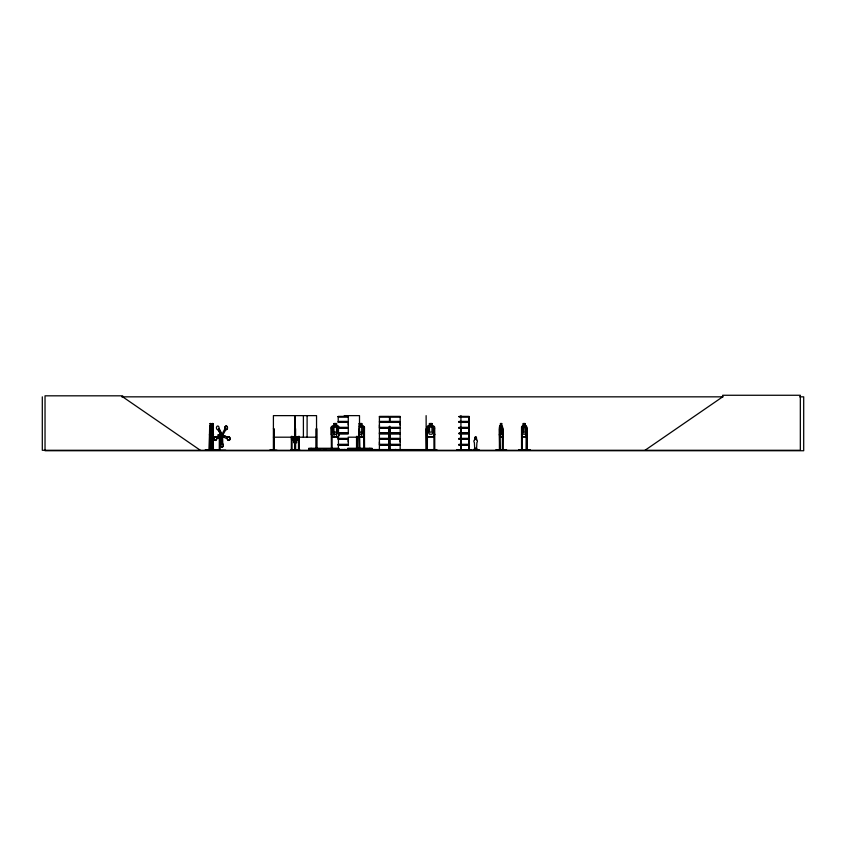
<?xml version="1.0" encoding="UTF-8"?>
<svg xmlns="http://www.w3.org/2000/svg" width="846" height="846" viewBox="0 0 846 846"><rect width="100%" height="100%" fill="white"/><g stroke="black" fill="none" stroke-linecap="round" stroke-linejoin="round"><path stroke-width="1.27" d="M221.567 436.303L221.398 443.738A1.798 1.311 -90 0 0 221.049 446.445A1.798 1.311 -90 0 0 223.069 446.445A1.798 1.311 -90 0 0 222.72 443.738L222.403 436.303M348.277 441.824L348.277 439.338L338.21 439.338M348.277 424.861L348.277 422.387L338.21 422.387M389.498 444.298L379.41 444.298L379.42 441.824M389.498 427.336L379.41 427.336L379.42 424.861M400.158 441.824L400.158 439.338L390.08 439.338M400.158 424.861L400.158 422.387L390.08 422.387M459.04 439.338L469.118 439.338L469.107 444.298L459.04 444.298M459.04 422.387L469.118 422.387L469.107 427.336L459.04 427.336M422.217 449.882L433.818 449.723M457.03 449.882L472.311 450.284L457.03 449.839L465.12 450.178M216.481 438.746L216.47 438.989A1.798 1.311 -90 0 1 214.683 440.29A1.798 1.311 -90 0 1 214.059 437.668A1.798 1.311 -90 0 1 216.058 437.287L221.441 435.204L221.747 436.483L216.618 438.989A1.798 1.311 -90 0 1 214.842 440.29A1.798 1.311 -90 0 1 214.218 437.668A1.798 1.311 -90 0 1 216.216 437.287M213.213 436.864L213.509 434.231M205.25 450.273L225.692 450.284M213.213 450.178L212.811 423.518M475.272 448.655L475.706 448.412M338.104 433.226L348.298 433.374M379.389 433.12L389.509 433.321M389.498 445.292L379.41 445.292L379.389 450.273M213.181 432.095L212.304 434.22L212.304 426.257M502.302 436.864L502.767 434.231M347.008 450.273L332.129 449.723M495.809 449.882L506.585 449.882M502.979 450.273L502.989 428.732L502.429 428.732L502.387 450.284M209.734 426.173L209.448 450.273M209.745 426.257L209.628 450.284L209.671 449.501L209.11 450.284L209.618 428.732M211.489 450.284L211.87 426.173M269.959 449.882L277.012 450.284M291.331 450.273L291.394 436.335M521.538 434.231L522.141 436.864L526.244 436.864L526.72 427.145L526.138 426.257M526.244 436.864L526.772 434.231M222.223 436.483L222.678 435.204L227.912 437.276A1.798 1.311 -90 0 1 229.901 437.668A1.798 1.311 -90 0 1 229.277 440.28A1.798 1.311 -90 0 1 227.5 438.989L222.382 436.483M530.04 450.22L518.545 449.85L529.987 450.284M210.168 426.257L209.871 432.095L210.739 434.22L210.675 423.518L210.062 423.518L210.083 426.257M338.865 435.066L338.273 436.779L332.171 436.779L331.378 434.22M338.337 436.864L338.939 435.108M359.233 448.2L359.169 423.518L361.824 423.518L361.824 426.173L363.537 426.173L364.467 427.103L364.383 434.22L363.494 436.779L358.619 436.779M364.467 434.231L363.558 436.864L358.577 436.864M434.633 434.22L433.744 436.779L427.642 436.779L426.849 434.22L426.849 427.156M434.717 434.231L433.808 436.864L427.579 436.864L426.754 434.231M386.971 449.882L398.159 450.231M499.785 426.173L499.69 436.864L502.387 436.864M379.315 450.157L400.179 450.072L400.169 445.292L390.08 445.292M290.876 449.882L298.68 449.871M291.595 450.22L291.479 449.501M331.198 450.178L331.23 449.501L436.79 449.617L436.79 450.284M426.215 450.231L426.12 415.629M426.553 450.22L426.49 449.501M221.969 434.601L218.945 428.552A1.798 1.311 -90 0 0 218.067 426.077A1.798 1.311 -90 0 0 216.439 427.695A1.798 1.311 -90 0 0 217.887 429.609L221.324 435.394L218.056 429.557M221.166 435.394L222.117 434.601L219.103 428.552M225.903 429.546L222.593 435.479L221.8 434.696L225.015 428.552A1.798 1.311 -90 0 1 225.893 426.077A1.798 1.311 -90 0 1 227.532 427.695A1.798 1.311 -90 0 1 226.083 429.609L225.903 429.546A1.798 1.311 -90 0 0 227.373 427.695A1.798 1.311 -90 0 0 225.745 426.077A1.798 1.311 -90 0 0 224.856 428.552L225.11 428.753M294.345 437.033C291.236 440.089 295.497 439.687 295.455 436.726C295.444 439.677 299.547 440.089 296.512 437.044M521.559 450.284L521.538 427.114L522.162 426.173L523.346 426.173M521.728 450.284L521.665 427.156L522.183 426.257L526.201 426.257M222.678 435.204L227.754 437.276A1.798 1.311 -90 0 1 229.752 437.668A1.798 1.311 -90 0 1 229.129 440.28A1.798 1.311 -90 0 1 227.352 438.989L227.489 438.746M500.504 426.257L499.944 432.095L500.504 434.22L501.541 434.22L502.09 432.095L501.541 423.603M475.018 437.139L474.743 439.719A1.798 1.766 -90 0 0 474.373 442.543L474.765 449.469M389.816 426.173L389.033 427.114L389.065 450.284M462.699 450.273L462.794 450.262M471.708 450.051L471.582 450.273M299.378 439.18L298.532 440.121L292.378 440.121L291.447 439.19L291.542 436.79M338.337 436.864L332.108 436.864L331.283 434.231L331.283 427.114L332.129 426.173L334.033 426.173M331.378 427.156L332.171 426.257L338.273 426.257L339.151 427.145M474.606 449.861L474.13 449.11L473.982 450.273M474.469 450.284L479.513 450.157M476.562 450.262L476.848 449.11M476.626 450.273L476.457 450.273M477.186 450.284L476.943 450.284M479.164 450.273L474.331 449.861M645.012 450.284L722.674 396.837L722.674 395.262L800.327 395.262L800.327 450.284L42.3 450.284L42.3 396.837M334.033 426.257L332.7 427.145L332.7 432.095L334.033 434.22L336.507 434.22L337.829 432.095L337.829 427.145L336.507 426.257M221.567 443.642L221.25 443.738A1.798 1.311 -90 0 0 220.901 446.445A1.798 1.311 -90 0 0 222.921 446.445A1.798 1.311 -90 0 0 222.561 443.738M221.441 435.204L216.333 437.467M475.399 436.906L476.087 436.991M121.697 396.837L723.076 396.837M799.734 396.837L803.7 396.837L803.7 450.738L45.028 450.738L45.028 395.822L122.691 395.822L122.691 396.837L200.343 450.284M344.248 415.629L359.497 415.629L359.497 448.2M338.199 416.412L348.298 416.412M379.399 416.412L389.509 416.412M390.069 416.412L400.179 416.412M459.029 416.412L469.128 416.412M338.199 416.602L348.298 416.592L348.277 421.393L338.21 421.393L338.21 416.613M459.029 416.602L469.128 416.613L469.118 421.393L459.04 421.393M338.22 416.909L348.277 416.909M379.42 416.909L389.488 416.909M390.091 416.909L400.158 416.909M459.05 416.909L469.107 416.909L469.107 421.393M389.498 421.393L379.41 421.393L379.41 416.613L389.509 416.592L389.488 421.393M338.136 421.731L348.362 421.731M379.346 421.731L389.572 421.731M390.006 421.731L400.232 421.731M458.966 421.731L469.192 421.731M338.136 422.038L348.362 422.038M379.346 422.038L389.572 422.038M390.006 422.038L400.232 422.038M458.966 422.038L469.192 422.038M389.498 422.387L379.41 422.387L379.41 427.336M501.657 423.518L500.462 423.518L500.462 426.173M210.083 423.603L210.739 423.603M212.219 423.603L212.875 423.603M334.022 423.603L336.507 423.603L336.507 436.864M359.254 423.603L361.728 423.603L361.728 436.864M431.978 423.603L429.504 423.603L429.504 426.257L428.171 427.145L428.171 432.095L429.504 434.22L431.978 434.22L433.3 432.095L433.3 427.145L431.978 426.257L432.063 423.518L429.408 423.518L429.408 426.173L427.6 426.173L426.754 427.114L426.796 450.284M500.504 423.603L501.615 423.603M523.346 423.603L525.038 423.603M210.643 424.047L210.643 424.935M212.769 424.047L212.769 424.935M210.675 426.173L211.352 427.145L211.331 450.284M338.305 426.173L336.507 426.173L336.592 423.518L333.937 423.518L334.033 436.864M432.063 426.173L433.776 426.173L434.717 427.103L434.77 449.882M500.546 426.173L499.7 426.173L499.383 427.156L499.415 450.273M501.572 426.173L502.736 427.145L502.64 450.284M525.028 426.173L526.223 426.173M209.66 426.257L211.151 426.257M211.796 426.257L213.287 426.257M359.254 426.257L363.494 426.257L364.383 427.145L364.563 449.85M427.642 426.257L433.744 426.257M499.722 426.257L502.355 426.257M211.585 427.114L211.764 450.284L211.807 449.501L210.76 449.501M334.033 427.145L336.507 427.145M359.254 427.145L361.728 427.145M338.21 427.336L348.288 427.336L348.288 422.387M390.08 427.336L400.169 427.336L400.169 422.387M338.136 427.685L348.362 427.685M379.346 427.685L389.572 427.685M390.006 427.685L400.232 427.685M458.966 427.685L469.192 427.685M338.136 427.991L348.362 427.991M379.346 427.991L389.572 427.991M390.006 427.991L400.232 427.991M458.966 427.991L469.192 427.991M338.21 428.34L348.288 428.34L348.288 433.11L338.199 433.11M389.498 428.34L379.41 428.34L379.41 433.11L389.509 433.12M390.08 428.34L400.169 428.34L400.169 433.11L390.091 432.983M459.04 428.34L469.118 428.34L469.118 433.11L459.029 433.11L469.107 432.983L469.107 428.34M210.992 428.732L211.743 428.732M273.417 428.732L274.019 428.732L274.062 450.284M331.315 428.732L332.044 428.732L332.129 450.284M359.233 428.732L359.698 448.2M364.457 428.732L363.727 428.732L363.812 450.284M389.044 428.732L389.816 428.732L389.89 450.284M426.12 428.732L426.395 450.284M426.712 428.732L427.442 428.732L427.357 450.284M434.633 428.732L433.892 428.732L433.977 450.284M460.933 428.732L461.207 450.284M499.415 428.732L499.753 450.284M521.57 428.732L522.268 428.732M212.875 432.095L212.304 432.095L212.304 427.145L212.875 427.145L212.938 450.284M334.033 432.095L336.507 432.095M359.254 432.095L361.728 432.095M338.22 432.983L348.277 432.983M379.42 432.983L389.488 432.983M400.179 433.12L389.985 433.247L400.179 433.374M459.029 433.374L469.128 433.374M338.199 433.575L348.298 433.554M389.509 433.554L379.399 433.543L379.42 438.344L389.498 438.344M390.069 433.575L400.179 433.575L400.158 438.344L390.08 438.344M459.029 433.554L469.128 433.554L469.118 438.344L459.04 438.344M338.22 433.861L348.277 433.861M379.42 433.861L389.488 433.861M390.091 433.861L400.158 433.861M459.05 433.861L469.107 433.861L469.107 438.344M209.459 434.231L209.734 436.864M211.289 434.231L211.077 436.864L209.649 436.864M211.585 434.231L211.86 436.864M359.254 434.22L361.728 434.22L363.061 432.095L363.061 427.145L361.728 426.257M389.033 434.231L389.742 436.864M499.352 434.231L499.775 436.864M221.525 434.675L217.982 434.675L217.982 436.589M221.747 436.483L221.282 435.204M209.66 436.779L211.151 436.779M211.796 436.779L213.287 436.779M499.722 436.779L502.355 436.779M526.201 436.779L522.119 436.779L521.665 434.22M211.775 436.864L213.298 436.864M218.162 437.149L216.322 437.149L216.322 436.589L219.304 436.589L219.368 434.675M273.417 437.192L316.541 437.192M348.066 437.192L359.497 437.192M338.21 438.344L348.288 438.344M338.136 438.693L348.362 438.693M379.346 438.693L389.572 438.693M390.006 438.693L400.232 438.693M458.966 438.693L469.192 438.693M338.136 439L348.362 439M379.346 439L389.572 439M390.006 439L400.232 439M458.966 439L469.192 439M389.498 439.338L379.41 439.338L379.41 444.298M294.62 441.358L296.206 441.358L296.206 442.247L294.62 442.247M294.091 440.121L294.091 442.775L296.735 442.775L296.65 440.036L297.961 439.148L297.961 436.673M222.403 443.642L222.551 436.303L221.419 436.303L221.419 443.642M338.21 444.298L348.288 444.298L348.288 439.338M390.08 444.298L400.169 444.298L400.169 439.338M338.136 444.636L348.362 444.636M379.346 444.636L389.572 444.636M390.006 444.636L400.232 444.636M458.966 444.636L469.192 444.636M338.136 444.943L348.362 444.943M379.346 444.943L389.572 444.943M390.006 444.943L400.232 444.943M458.966 444.943L469.192 444.943M338.21 445.292L348.288 445.292M459.04 445.292L469.118 445.292L469.118 450.072L469.107 445.292M338.686 448.264L308.843 448.264L308.843 450.284M347.769 448.264L372.05 448.264L372.05 450.284M308.843 448.94L339.341 448.94M347.769 448.94L372.05 448.94M474.743 449.469L476.531 449.469L476.901 442.543A1.798 1.766 -90 0 0 476.51 439.719L476.065 436.991M212.896 449.501L213.467 449.501M273.343 449.501L274.083 449.501M291.288 449.501L292.208 449.501M294.545 449.501L295.656 449.501M299.357 449.501L298.437 449.501L298.469 450.284L298.522 436.335M499.341 449.501L500.039 449.501M502.355 449.501L503.053 449.501M521.517 449.501L522.32 449.501M526.254 449.501L527.047 449.501M217.221 449.839L205.345 449.85L217.316 450.273M299.029 449.85L299.77 449.882M313.2 449.839L320.253 449.871L313.2 450.284M362.638 450.273L356.779 449.839L363.653 449.723L363.643 450.284M384.993 449.839L381.631 450.284M467.404 449.712L468.557 449.712M476.446 449.712L477.641 449.712M348.277 449.935L337.914 450.284L348.298 450.083M356.8 449.882L362.479 449.839M379.42 449.935L400.158 449.935M518.545 449.882L530.03 449.882M313.253 450.231L320.264 450.22M339.309 449.839L339.151 450.284M299.389 450.231L299.251 436.335M299.05 450.22L299.198 449.501M291.532 439.148L292.43 440.036M526.159 426.173L526.846 427.103L526.846 450.284M389.107 434.22L389.847 436.779M213.203 426.173L213.414 450.284M526.973 450.284L526.995 428.732L526.307 428.732L526.254 450.284M526.603 449.501L526.635 450.284M526.519 428.732L526.466 450.284M525.038 426.257L525.028 423.518L523.283 423.518L522.468 432.095L523.346 434.22L524.975 434.22L525.842 432.095L524.975 423.603M523.41 423.603L523.41 426.257M522.268 433.797L522.32 450.284M522.056 428.732L522.109 450.284M521.866 449.501L521.897 450.284M502.788 449.501L502.788 450.284M501.572 423.518L501.615 426.257M500.546 423.518L500.578 426.257M499.975 435.066L500.007 450.284M499.605 449.501L499.605 450.284M477.049 450.051L477.049 449.11L476.562 450.051M476.531 437.773L476.531 439.719M475.854 450.051L475.875 448.285L475.05 448.285L475.071 449.861M474.765 437.773L474.765 439.719M474.405 449.11L474.405 450.051M469.118 422.387L469.118 427.336M469.118 439.338L469.118 444.298M460.933 415.629L460.933 450.284M435.679 449.617L435.679 450.284M434.548 449.501L434.548 450.284M433.818 449.501L433.818 450.284M427.526 449.501L427.526 450.284M426.035 449.501L426.077 450.284M398.678 449.617L398.678 450.284M397.567 449.617L397.567 450.284M396.034 449.501L395.78 450.284M395.494 449.501L395.516 450.284M395.399 449.501L395.336 450.284M395.262 449.501L395.188 450.284M390.26 427.145L390.26 432.095M389.668 428.732L389.742 450.284M389.551 449.501L389.594 450.284M389.297 449.501L389.276 450.284M389.16 427.156L389.181 450.284M370.611 449.617L370.611 450.284M369.829 448.264L369.829 450.284M369.501 449.617L369.501 450.284M364.383 449.501L364.383 450.284M359.698 449.501L359.73 450.284M359.529 449.501L359.497 450.284M359.434 428.732L359.434 448.2M359.434 449.501L359.402 450.284M359.233 449.501L359.201 450.284M357.276 436.335L357.361 450.284M357.192 449.501L357.192 450.284M356.547 436.335L356.547 450.284L356.462 449.501M354.58 448.94L354.58 450.284M344.745 449.501L344.745 450.284M344.227 449.501L344.216 450.284M342.101 449.501L342.091 450.284M341.773 449.501L341.816 450.284M338.59 449.501L338.59 450.284M338.506 428.732L338.421 450.284M332.499 449.617L332.499 450.284M331.96 449.501L331.96 450.284M331.717 448.94L331.717 450.284M331.283 427.114L331.389 450.284M326.313 448.94L326.313 450.284M324.092 448.94L324.092 450.284M316.785 448.2L316.785 428.732L316.182 428.732L316.182 448.2M316.827 449.501L316.785 450.284M316.541 448.2L316.541 415.629L273.417 415.629L273.385 450.284M316.584 449.501L316.541 450.284M316.425 428.732L316.425 448.2M316.467 449.501L316.383 450.284M316.182 449.501L316.14 450.284M311.074 448.264L311.074 448.94M307.109 415.629L307.109 437.192M303.397 415.629L303.397 437.192M296.639 436.673L296.639 439.148L294.175 439.148L294.175 436.673M295.635 450.284L295.592 428.732L294.62 428.732L294.577 450.284M295.349 428.732L295.391 450.284M295.222 428.732L295.233 450.284M294.979 415.629L294.99 450.284M294.979 415.629L294.947 450.284M294.101 442.775L294.175 440.036L292.853 439.148L292.853 436.673M292.177 449.501L292.177 450.284M292.124 436.335L292.039 450.284M273.66 428.732L273.818 450.284M273.618 449.501L273.618 450.284M223.111 436.589L223.111 437.149L219.072 437.149L219.072 436.589M221.916 436.303L221.916 437.202M220.203 434.675L220.203 436.589M220.097 437.149L220.129 450.178M219.304 437.149L219.283 450.284M218.828 434.675L218.828 436.589M213.234 428.732L213.319 450.284M212.875 426.257L212.896 423.518L212.198 423.518L212.219 426.257M211.098 428.732L211.098 450.284L210.992 436.335M210.76 423.518L210.739 426.257M210.823 436.335L210.802 450.284M222.868 436.028A1.576 1.153 -90 0 1 221.271 437.065A1.576 1.153 -90 0 1 220.806 434.738A1.576 1.153 -90 0 1 222.561 434.516M218.173 435.542L218.173 435.542M400.179 416.602L390.069 416.613L390.091 421.393L400.169 421.393L400.169 416.613M336.063 424.047L334.466 424.047L334.466 424.935L336.063 424.935L336.063 424.047M361.284 424.047L359.698 424.047L359.698 424.935L361.284 424.935L361.284 424.047M431.534 424.047L429.937 424.047L429.937 424.935L431.534 424.935L431.534 424.047M501.35 424.047L500.684 424.047L500.684 424.935L501.35 424.935L501.35 424.047M524.679 424.047L523.632 424.047L523.632 424.935L524.679 424.935L524.679 424.047M210.739 427.145L210.168 427.145L210.168 432.095L210.739 432.095L210.739 427.145M431.978 427.145L429.504 427.145L429.504 432.095L431.978 432.095L431.978 427.145M501.541 427.145L500.504 427.145L500.504 432.095L501.541 432.095L501.541 427.145M524.975 427.145L523.346 427.145L523.346 432.095L524.975 432.095L524.975 427.145M344.544 450.284L344.512 449.501L344.449 450.284M222.953 436.737A1.576 1.153 -90 0 0 222.424 434.114A1.576 1.153 -90 0 0 221.028 436.05A1.576 1.153 -90 0 0 222.953 436.737"/></g></svg>
